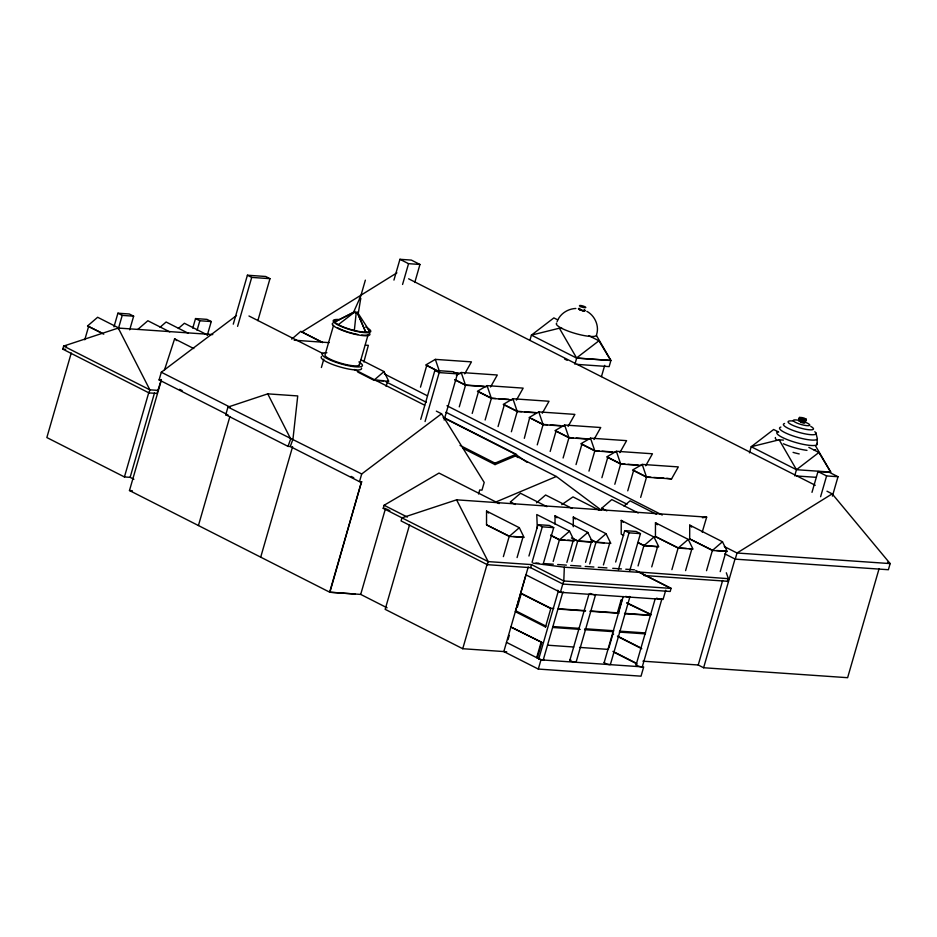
<?xml version="1.0" encoding="UTF-8"?>
<svg xmlns="http://www.w3.org/2000/svg" width="937" height="937" viewBox="0 0 937 937"><rect width="100%" height="100%" fill="white"/><g stroke="black" fill="none" stroke-linecap="round" stroke-linejoin="round"><path stroke-width="1.41" d="M486.526 524.861L486.549 511.075L519.321 527.707L524.076 537.428L509.248 536.397L486.526 524.861L509.81 536.444M555.02 524.088L555.032 515.807L587.804 532.439L592.559 542.16L577.719 541.141L571.418 537.932M573.28 526.723L573.292 517.072L606.063 533.703L610.819 543.425L595.979 542.394L590.931 539.829M623.726 535.46L621.208 534.184L621.231 520.386L653.991 537.018L658.758 546.74L643.918 545.709L637.605 542.511M655.443 536.55L655.467 522.752L688.238 539.384L692.993 549.105L678.165 548.075L655.443 536.55L678.728 548.122M689.679 538.916L689.714 525.118L722.474 541.75L727.241 551.471L712.401 550.452L689.679 538.916L712.975 550.487M817.111 444.489L817.228 439.125M532.93 563.149L564.32 567.201L563.805 580.987L562.926 584.056L530.658 567.67L487.287 564.671L401.083 520.913L401.973 517.845L456.588 499.831L706.662 517.119L702.211 532.181M354.338 330.468L356.259 312.208M358.25 313.567L360.686 298.739L359.773 298.353L353.577 312.185L358.25 313.567L357.266 312.829M360.066 299.301L360.265 298.481M363.861 361.963L368.346 345.343L365.442 345.144M517.306 607.328L521.312 593.367L550.839 608.254L553.732 608.453M515.608 610.725L545.779 626.045L545.486 627.064L550.804 608.57L520.609 593.32L525.973 574.849L560.396 592.325L663.08 599.422L665.738 590.216M617.413 612.821L621.02 600.266L621.746 600.312M618.127 613.185L621.735 600.629L621.02 600.266M161.375 379.532L156.959 393.446L148.971 392.896L62.779 349.138L63.657 346.069L118.273 328.055L212.781 334.591M71.247 353.026L46.85 437.556L124.422 476.945L130.126 477.343L133.897 479.252M84.775 339.78L88.675 326.275M113.974 326.837L117.91 313.204L129.329 313.989L133.64 316.179L129.704 329.824M118.285 329.028L122.22 315.394L133.64 316.179M124.422 476.945L148.819 392.416M148.971 392.896L149.85 389.827L118.273 328.055M130.126 477.343L154.535 392.802M226.742 414.248L159.091 379.907L161.305 372.235L236.522 315.511M354.994 594.023L329.66 592.172L129.482 490.531L161.375 380.059L159.091 379.907M192.764 328.114L195.528 318.568L206.936 319.365L211.247 321.543L207.311 335.188M197.075 330.304L199.839 320.759L211.247 321.543M233.278 324.167L247.403 275.22L265.663 276.485L269.973 278.676L257.862 320.63M237.588 326.357L251.713 277.411L269.973 278.676M225.758 414.751L227.972 407.08L267.748 393.856L297.732 395.929L292.965 439.078L290.306 446.527L288.022 446.375L225.758 414.751L228.042 414.915M198.433 525.54L229.916 416.473M260.709 557.152L292.59 446.691M321.391 367.515L323.815 359.105M333.56 325.338L325.104 354.631A17.944 3.643 16.1 0 0 342.345 363.638A17.944 3.643 16.1 0 0 359.339 364.036M360.042 298.552L365.36 280.14M359.375 365.032L368.229 334.345M393.938 280.093L399.935 259.303L411.355 260.088L419.963 264.468L414.775 282.482M402.559 284.461L408.555 263.672L419.963 264.468M386.103 386.372L387.66 380.972L388.199 381.254L374.507 380.305M290.306 446.527L359.492 481.653L361.705 473.981L441.55 413.779L484.206 482.45L481.993 490.121L479.709 489.969L478.549 493.998M329.66 592.172L361.553 481.7L329.883 592.278L360.698 594.409L387.098 607.82M562.926 584.056L670.178 591.47L671.068 588.401L563.805 580.987L531.537 564.601L488.165 561.603L383.221 508.334L384.1 505.266L438.996 473.068L499.14 503.602M360.698 594.409L385.505 508.486L383.221 508.334M420.49 387.157L426.78 365.336L435.834 369.939M420.748 419.354L434.873 370.408L453.133 371.673L457.443 373.863L444.126 420.01M425.058 421.545L439.184 372.598L457.443 373.863M409.563 524.802L385.166 609.331L462.737 648.72L506.718 651.765M459.271 406.857L465.572 385.037L455.23 379.778M472.201 413.416L478.502 391.596L491.433 398.166L485.132 419.987M498.062 426.546L504.364 404.725L517.294 411.296L511.379 431.746M530.002 340.037L531.42 335.13L553.861 317.901L557.62 319.822M462.737 648.72L487.135 564.191M487.287 564.671L488.165 561.603L456.588 499.831M524.31 438.317L529.651 417.82M503.368 556.625L509.271 536.163M537.241 444.876L543.144 424.426L531.513 418.511M517.072 557.574L522.975 537.112L523.514 537.381M574.896 364.247L576.677 358.11L559.366 328.208L531.42 335.13L576.677 358.11L610.912 360.476L609.144 366.613L577.18 364.399M550.171 451.447L556.074 430.985L569.005 437.544L563.102 458.006M528.937 556.028L537.99 524.661L549.398 525.446L553.708 527.636L543.073 564.461M528.245 566.955L503.825 651.566L538.307 669.065L641.025 676.174L643.684 666.968L540.965 659.859L506.484 642.36M508.053 639.62L509.259 635.438M532.064 562.305L542.289 526.84L553.708 527.636M530.658 567.67L531.537 564.601M576.032 464.576L581.936 444.115L594.866 450.674L588.963 471.135M601.472 376.557L604.705 365.36M553.193 561.462L559.494 539.642L564.976 540.017M541.082 642.337L536.655 657.68L537.416 657.727L541.844 642.384L510.911 627.017L541.844 642.384M538.787 658.758L558.276 591.247M566.897 562.411L573.186 540.59L573.725 540.86M560.396 592.325L563.055 583.119M538.307 669.065L540.965 659.859M543.226 660.023L562.715 592.512M571.851 561.357L577.754 540.907M601.894 477.706L607.797 457.244L620.727 463.803L614.813 484.265M585.543 562.305L591.446 541.844L591.985 542.125M589.713 563.98L596.014 542.16L604.236 542.734M569.86 660.245L588.94 594.14M603.416 564.929L609.718 543.109L610.256 543.39M576.138 662.014L595.616 594.503A3.256 0.656 16.1 0 1 593.203 594.491M627.743 490.836L633.646 470.374L646.577 476.933L640.674 497.395M615.668 562.024L624.721 530.658L636.141 531.443L640.451 533.633L629.816 570.457M618.408 569.661L629.032 532.837L640.451 533.633M604.154 662.588L623.234 596.494M608.839 648.017L612.868 634.068L613.63 634.115M638.05 565.936L643.953 545.475L658.184 546.704M610.42 664.415L629.898 596.904M651.742 566.885L657.645 546.423M636.106 664.895L655.186 598.79M661.862 599.024L642.372 666.535A3.256 0.656 16.1 0 1 638.238 666.09A3.256 0.656 16.1 0 1 636.879 664.614M671.899 569.673L678.189 547.84L686.411 548.414M685.591 570.61L691.893 548.789L692.431 549.07M706.533 570.668L712.436 550.218M749.448 452.864L751.216 446.726L773.646 429.509L778.682 432.051M720.225 571.617L726.128 551.155L726.667 551.436M642.934 661.182L698.229 665.001L722.638 580.471M643.672 575.482L727.346 581.268L728.225 578.199L726.316 572.776M698.229 665.001L703.617 667.741L735.123 558.616M735.252 559.143L737.021 553.006L832.185 493.858L890.15 563.594L888.381 569.731L735.252 559.143L724.828 553.849M806.101 419.214C805.047 429.755 791.308 414.318 804.04 418.066C809.837 420.444 799.425 419.495 799.694 417.27M798.839 420.912L799.729 417.843M799.238 420.291L799.835 418.253M799.284 421.193L800.175 418.125M799.905 421.498L800.795 418.429M800.666 421.802L801.557 418.734M801.51 422.083L802.4 419.015M802.388 422.329L803.267 419.261M803.22 422.505L804.11 419.436M803.969 422.61L804.86 419.542M805.422 418.675L804.532 421.744L805.223 422.47M804.578 422.646L805.469 419.577M804.977 422.025L805.867 418.956M805.012 422.599L805.89 419.53M794.693 475.844L796.473 469.706L818.903 452.477L830.709 472.072L796.473 469.706L751.216 446.726L779.162 439.804L783.437 440.109M811.981 492.347L817.978 471.557L829.397 472.342L838.006 476.722L832.407 496.13M820.601 496.715L826.598 475.937L838.006 476.722M879.105 568.63L847.622 677.697L703.617 667.741M164.467 370.033L174.61 338.831L193.807 348.576M557.128 321.567C559.904 313.848 567.799 308.741 575.892 308.472M288.022 446.375L290.693 438.926L267.748 393.856M464.693 373.863L471.452 361.869L435.342 359.375L425.679 365.02L437.848 371.204M490.555 386.993L497.301 374.999L461.191 372.504L456.366 375.327M516.416 400.122L523.162 388.129L487.053 385.634L477.39 391.279L491.398 398.401L512.246 399.841M542.277 413.252L549.023 401.259L512.914 398.764L503.251 404.409L517.259 411.53L536.714 412.866M568.127 426.382L574.885 414.388L538.775 411.893L529.112 417.539L543.12 424.66L563.957 426.101M593.988 439.512L600.734 427.518L564.624 425.023L554.962 430.669L568.97 437.778L589.818 439.23M619.849 452.641L626.595 440.648L590.486 438.153L580.823 443.798L594.831 450.908L615.679 452.348M645.71 465.771L652.457 453.777L616.347 451.283L606.684 456.928L620.692 464.038L641.54 465.478M671.56 478.901L678.318 466.907L642.208 464.412L632.545 470.058L646.553 477.167L671.56 478.901L666.711 478.327M462.655 448.167L495.029 464.6L515.737 455.862L516.58 454.48L444.068 417.656M103.761 334.193L87.563 325.959L97.635 317.268L119.573 328.407M137.786 329.437L147.859 320.747L169.796 331.885M160.075 327.224L166.118 322.012L188.056 333.15M178.335 328.489L184.378 323.265L207.604 335.059M291.723 339.147L300.8 331.323L322.726 342.462M388.773 381.289L384.018 371.567L373.933 380.258L357.747 372.036M515.397 504.481L510.419 501.951L520.492 493.26L546.903 506.671M536.526 502.818L545.603 494.994L572.003 508.404M509.248 536.397L519.321 527.707M559.459 539.876L569.532 531.185L574.299 540.895L559.459 539.876L550.628 535.39M606.848 510.864L601.718 508.264L611.791 499.573L638.202 512.984M577.719 541.141L587.804 532.439M624.007 506.05L630.062 500.838L656.462 514.249M595.979 542.394L606.063 533.703M643.918 545.709L653.991 537.018M678.165 548.075L688.238 539.384M712.401 550.452L722.474 541.75M338.351 324.635L354.127 312.478M610.737 360.382L598.93 340.787L576.489 358.016L610.912 360.476L596.482 335.563M359.398 298.364L360.686 298.739M353.577 312.185L354.409 312.068M561.755 504.645L572.987 496.891L599.399 510.302M396.901 272.854L301.737 332.003L322.609 342.591M355.146 311.389L334.872 321.871L354.315 312.185M460.044 445.403L495.005 463.147L515.701 454.41L526.934 462.234M494.888 502.419L556.355 476.488L601.226 510.103M702.387 517.739L706.662 517.119M559.366 328.208L562.212 328.407M87.563 325.959L101.606 332.846M294.195 340.225L329.098 342.637M455.534 372.996L458.404 373.195M66.574 346.268L63.657 346.069L149.85 389.827L157.849 390.378M453.578 373.102L460.524 373.582M62.779 349.138L65.684 349.337M464.998 384.99L484.265 386.325M454.656 379.743L465.537 385.271L486.385 386.712M376.744 380.223L383.573 380.691M490.859 398.12L495.743 398.459M498.625 398.658L508.686 399.349M516.72 411.249L521.604 411.589M524.474 411.788L535.976 412.585M542.582 424.379L547.466 424.719M550.335 424.918L560.396 425.609M568.431 437.509L573.315 437.848M576.196 438.047L587.698 438.844M594.292 450.638L599.176 450.978M602.058 451.177L612.119 451.868M620.153 463.768L625.038 464.108M627.907 464.307L637.98 464.998M796.122 475.949L816.092 477.32M646.015 476.898L650.899 477.238M653.768 477.437L663.829 478.128M359.492 481.653L361.776 481.805M510.419 501.951L511.52 502.267M601.718 508.264L602.831 508.58M129.482 490.531L132.281 490.719M537.311 528.374L536.772 514.542L569.532 531.185M513.382 536.444L522.975 537.112M567.717 540.204L573.186 540.59M580.495 541.094L591.446 541.844M689.152 548.602L691.893 548.789M716.536 550.499L726.128 551.155M535.929 563.02L538.822 563.219M544.62 563.617L553.322 564.215M557.667 564.519L566.358 565.116M570.668 565.444L580.858 566.124M585.203 566.428L593.894 567.026M598.251 567.33L606.942 567.927M612.739 568.326L621.442 568.935M625.787 569.227L634.478 569.837M564.32 567.201L639.62 572.413L671.068 588.401L638.788 572.015L729.302 578.75M521.312 593.367L520.609 593.32L515.338 611.674L545.51 626.994M559.518 608.851L585.52 610.655M591.306 611.053L618.76 612.95M624.546 613.348L650.559 615.152M558.03 609.062L585.52 610.971M589.865 611.264L618.795 613.266M624.581 613.665L650.629 615.468M553.017 626.537L579.054 628.34M584.84 628.739L613.782 630.742M619.568 631.14L645.605 632.943M552.736 627.485L580.226 629.395M584.571 629.687L613.501 631.69M619.287 632.088L645.335 633.892M547.723 645.206L573.749 647.01M579.523 647.408L608.441 649.411M626.83 602.772L650.981 614.438M627.005 603.17L650.688 614.613M635.766 570.481L639.62 572.413M588.951 335.727L598.93 340.787M808.842 447.371L818.903 452.477M399.935 259.303L408.555 263.672M817.978 471.557L826.598 475.937M408.637 278.804L815.249 485.261M826.973 491.211L832.185 493.858M564.554 359L567.143 360.312M887.538 562.27L890.15 563.594L737.021 553.006L724.301 546.552M247.403 275.22L251.713 277.411M434.873 370.408L439.184 372.598M360.78 359.773L384.018 371.567M384.357 373.945L427.413 395.801M446.972 405.744L662.225 515.034M385.985 381.804L426.382 402.324M445.93 412.245L627.076 504.223M248.961 315.992L323.136 353.647M354.362 369.506L424.637 405.182M436.349 411.132L441.55 413.779M443.189 417.597L515.701 454.41L515.737 455.862L518.032 457.584M515.737 455.862L556.355 476.488M727.346 581.268L728.424 581.818M624.721 530.658L629.032 532.837M638.729 542.828L644.492 545.756M195.528 318.568L199.839 320.759M592.102 540.18L596.553 542.441M572.542 538.248L578.293 541.176M537.99 524.661L542.289 526.84M117.91 313.204L122.22 315.394M550.71 535.179L560.033 539.911M161.305 372.235L230.256 407.244M361.705 473.981L227.972 407.08M179.588 389.312L182.188 390.624M351.141 476.418L353.741 477.729M384.1 505.266L407.372 517.083M386.583 509.037L389.815 510.677M617.401 636.036L641.283 648.158M617.893 636.621L641.786 648.744M612.974 651.379L636.855 663.501M613.466 651.965L636.094 663.455M586.855 311.342C594.854 315.628 599.481 325.935 596.576 334.65A20.93 4.24 16.1 0 1 575.166 333.431A20.93 4.24 16.1 0 1 556.73 323.078M584.325 310.159C585.203 311.693 580.436 310.112 579.605 309.362M174.61 338.831L176.882 340.635M689.714 525.118L691.682 527.098M655.467 522.752L657.446 524.732M621.231 520.386L623.21 522.354M573.292 517.072L575.271 519.039M555.032 515.807L557.011 517.786M486.549 511.075L488.528 513.043M357.208 311.951L369.084 330.281M815.565 445.918L830.709 472.072M779.162 439.804L796.473 469.706M642.208 464.412L646.553 477.167M616.347 451.283L620.692 464.038M590.486 438.153L594.831 450.908M564.624 425.023L568.97 437.778M538.775 411.893L543.12 424.66M512.914 398.764L517.259 411.53M487.053 385.634L491.398 398.401M461.191 372.504L465.537 385.271M435.342 359.375L439.687 372.141M815.916 432.964L817.169 438.024A19.642 3.982 16.1 0 1 796.204 436.947A19.642 3.982 16.1 0 1 780.896 427.073M495.005 463.147L495.029 464.6M804.614 421.966A8.609 1.745 16.1 0 1 808.162 425.714A8.609 1.745 16.1 0 1 795.009 422.118A8.609 1.745 16.1 0 1 798.265 420.233M810.786 426.405A13.223 2.682 16.1 0 1 808.654 429.732A13.223 2.682 16.1 0 1 790.781 424.332A13.223 2.682 16.1 0 1 792.925 421.006M817.041 443.318A21.024 4.263 16.1 0 1 794.611 442.159A21.024 4.263 16.1 0 1 778.237 431.594M814.768 431.746A16.983 3.443 16.1 0 1 799.929 432.636A16.983 3.443 16.1 0 1 784.562 423.489M815.623 449.631A21.024 4.263 16.1 0 1 814.312 450.392M806.98 450.369A21.024 4.263 16.1 0 1 783.402 443.763M776.937 440.179A21.024 4.263 16.1 0 1 775.449 437.497M799.214 453.918A19.642 3.982 16.1 0 1 793.077 452.384M584.419 309.983A3.467 0.703 16.1 0 1 583.856 310.85A3.467 0.703 16.1 0 1 579.171 309.433A3.467 0.703 16.1 0 1 579.734 308.566M584.138 309.854A3.326 0.679 16.1 0 1 583.798 310.756A3.326 0.679 16.1 0 1 579.289 309.433A3.326 0.679 16.1 0 1 579.628 308.542M358.894 361.928A20.989 4.252 16.1 0 1 355.064 366.789A20.989 4.252 16.1 0 1 327.821 358.953A20.989 4.252 16.1 0 1 326.896 352.722M361.495 368.112A20.989 4.252 16.1 0 1 340.272 367.023A20.989 4.252 16.1 0 1 321.496 356.61M367.89 328.992A17.944 3.643 16.1 0 1 352.078 329.883A17.944 3.643 16.1 0 1 335.996 320.243M367.081 334.977A17.944 3.643 16.1 0 1 361.682 335.048M357.793 334.474A17.944 3.643 16.1 0 1 348.939 332.295M347.826 331.956A17.944 3.643 16.1 0 1 337.461 327.704M365.676 327.025A19.572 3.971 16.1 0 1 364.915 332.635A19.572 3.971 16.1 0 1 338.28 325.127A19.572 3.971 16.1 0 1 339.053 319.517M369.424 333.244A19.572 3.971 16.1 0 1 350.555 333.115A19.572 3.971 16.1 0 1 333.057 322.984M575.763 661.569A3.256 0.656 16.1 0 1 574.721 662.178A3.256 0.656 16.1 0 1 570.528 660.878A3.256 0.656 16.1 0 1 570.844 660.035M610.362 664.228A3.256 0.656 16.1 0 1 606.661 664.005A3.256 0.656 16.1 0 1 604.681 662.4M543.858 659.367A3.256 0.656 16.1 0 1 540.977 659.578A3.256 0.656 16.1 0 1 538.424 657.833M563.629 592.114A3.256 0.656 16.1 0 1 560.045 591.95A3.256 0.656 16.1 0 1 557.913 590.322M592.395 594.281A3.256 0.656 16.1 0 1 590.193 593.461M629.594 596.471A3.256 0.656 16.1 0 1 629.125 597.103A3.256 0.656 16.1 0 1 625.752 596.365M661.803 599.188A3.256 0.656 16.1 0 1 656.661 598.157M365.735 332.155L357.653 313.45L365.735 332.155M580.799 306.657A3.326 0.679 16.1 0 0 585.789 307.512A3.326 0.679 16.1 0 0 581.209 305.567A3.326 0.679 16.1 0 0 580.799 306.657"/></g></svg>
